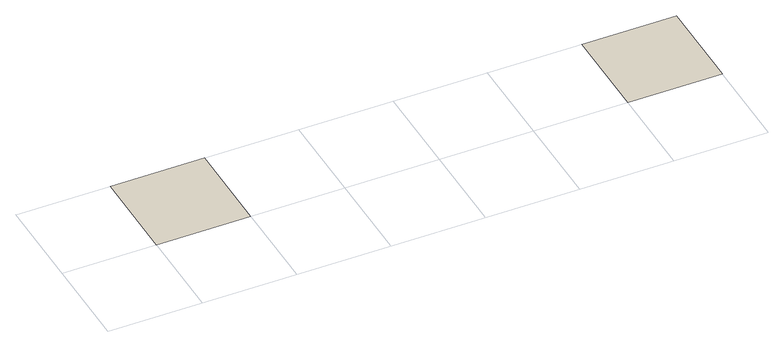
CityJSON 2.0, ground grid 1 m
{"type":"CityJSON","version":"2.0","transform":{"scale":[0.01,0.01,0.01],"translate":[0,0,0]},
"CityObjects":{
"building1":{"type":"Building","geometry":[{"type":"MultiSurface","lod":"1","boundaries":[[[0,1,2,3]]]}]},
"building2":{"type":"Building","geometry":[{"type":"MultiSurface","lod":"2","boundaries":[[[4,5,6,7]]]}]}
},
"vertices":[
[0,0,0],[100,0,0],[100,100,0],[0,100,0],
[500,0,0],[600,0,0],[600,100,0],[500,100,0]
]}
